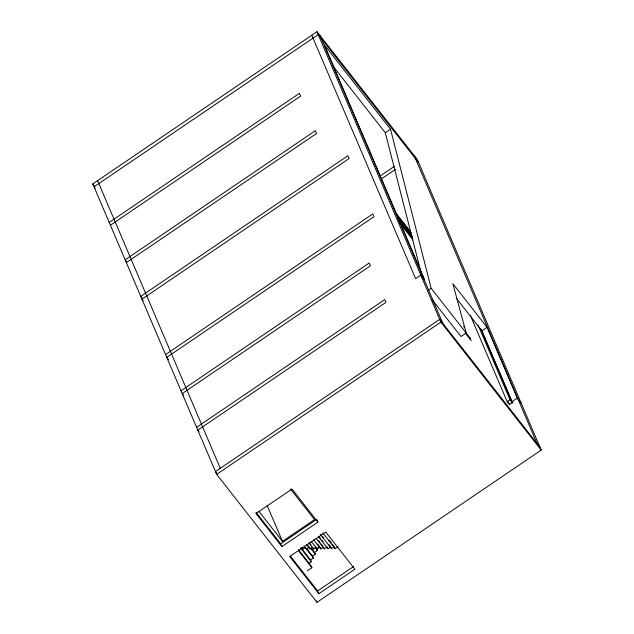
<?xml version="1.0" encoding="UTF-8"?>
<svg xmlns="http://www.w3.org/2000/svg" width="634" height="634" viewBox="0 0 634 634"><rect width="100%" height="100%" fill="white"/><g stroke="black" fill="none" stroke-linecap="round" stroke-linejoin="round"><path stroke-width="0.95" d="M92.786 183.915L316.992 31.7L417.331 159.633L541.214 450.085L317.008 602.3L216.669 474.367L92.786 183.915L94.339 185.897M109.222 222.447L299.399 93.333L300.587 96.13L110.411 225.244M126.348 262.611L316.532 133.497L315.336 130.707L125.16 259.813L126.372 261.367M421.087 272.699L385.313 132.76L390.52 129.225L324.41 44.927L424.709 280.077L420.817 275.116L415.619 278.651L311.793 35.235M380.448 175.808L394.221 166.457M381.692 178.725L395.465 169.365M165.577 354.572L372.768 213.912L373.965 216.701L166.766 357.37M181.023 390.782L369.194 263.023L370.391 265.82L182.212 393.571L183.424 395.125M196.611 427.332L384.79 299.581L385.979 302.37L197.8 430.129L199.021 431.675M428.219 290.356L431.191 288.343L390.52 129.225M216.669 474.367L440.884 322.143L316.992 31.7M513.175 403.042L512.058 401.631L481.872 330.853L487.078 327.318L452.85 283.675L466.188 332.969L460.989 336.503L432.023 299.565M259.037 511.464L282.471 541.341L314.496 519.595L290.467 488.957M317.048 520.031L317.943 522.131L281.908 546.595L280.711 543.798L316.746 519.333M480.849 328.967L512.312 402.725L509.506 404.627L507.176 401.655L509.974 399.753L478.123 325.083M512.058 401.631L517.265 398.097L487.078 327.318M301.657 547.681L302.838 549.187L305.636 547.277L306.42 549.123L309.226 547.221L307.458 544.971M306.476 544.558L310.01 549.068L312.816 547.158L313.6 549.004L315.7 547.578M309.241 563.19L311.349 561.756L310.557 559.917L313.362 558.015L312.578 556.169L315.383 554.267L314.591 552.428L317.396 550.518L316.612 548.679L318.712 547.253M319.996 547.039L317.19 548.941L311.294 541.428M313.711 539.867L320.78 548.885L323.578 546.984M316.12 538.306L324.37 548.822L327.168 546.92L327.96 548.767L330.758 546.865L328.991 544.606M320.352 534.43L331.542 548.703L334.348 546.801M322.761 532.869L335.132 548.648L338.136 546.611M307.371 570.806L311.873 567.747L310.977 565.655L298.456 549.686M318.847 593.701L289.683 556.509L325.717 532.045L354.882 569.237L318.847 593.701L317.658 590.904L353.693 566.447M418.567 162.55L318.236 34.608L94.03 186.824L95.243 188.377M333.151 66.245L385.313 132.76M396.123 213.468L410.792 232.171M395.814 213.389L411.094 232.868M398.794 218.825L411.014 234.406M397.867 217.961L412.536 236.664M399.024 220.838L412.401 237.893M399.61 222.859L412.988 239.914M456.813 298.899L481.872 330.853M431.191 288.343L470.674 338.746M517.265 398.097L521.156 403.05M465.174 333.008L471.26 340.767M509.974 399.753L512.312 402.725M540.025 447.287L439.687 319.354L215.481 471.569L216.693 473.123M440.884 322.143L541.214 450.085M317.943 522.131L292.012 489.068L255.977 513.532L281.908 546.595M142.579 298.693L140.748 296.371L347.947 155.702L349.136 158.5L141.945 299.161L143.157 300.714M329.046 540.041L331.4 543.045M332.581 544.551L333.761 546.056M322.508 536.348L323.689 537.846M318.918 536.404L320.685 538.662M321.866 540.16L323.047 541.666M318.53 536.744L327.96 548.767M318.276 540.223L320.043 542.474M321.224 543.98L322.405 545.478M317.634 544.035L319.401 546.294M167.376 358.147L168.596 359.692M315.431 547.174L316.612 548.679M315.043 547.514L317.396 550.518M309.281 542.656L311.048 544.907M308.885 542.997L313.6 549.004M311.056 547.919L314.591 552.428M310.668 548.259L315.383 554.267M306.682 548.656L312.578 556.169M304.066 546.12L313.362 558.015M301.134 547.895L310.557 559.917M300.738 548.236L311.349 561.756M298.543 550.748L311.873 567.747M255.993 512.28L280.711 543.798M290.317 556.042L317.658 590.904M414.216 155.671L536.911 443.325M508.341 401.901L509.506 404.627M470.277 315.146L507.176 401.655M463.731 326.225L464.025 326.922M320.107 35.67L442.801 323.316M334.609 547.419L335.132 548.648M331.019 547.475L331.542 548.703M323.847 547.594L324.37 548.822M320.257 547.657L320.78 548.885M309.226 547.221L310.01 549.068M302.307 547.95L302.838 549.187M316.406 600.905L317.008 602.3M267.065 505.227L282.471 541.341M97.588 180.658L220.283 468.304"/></g></svg>
